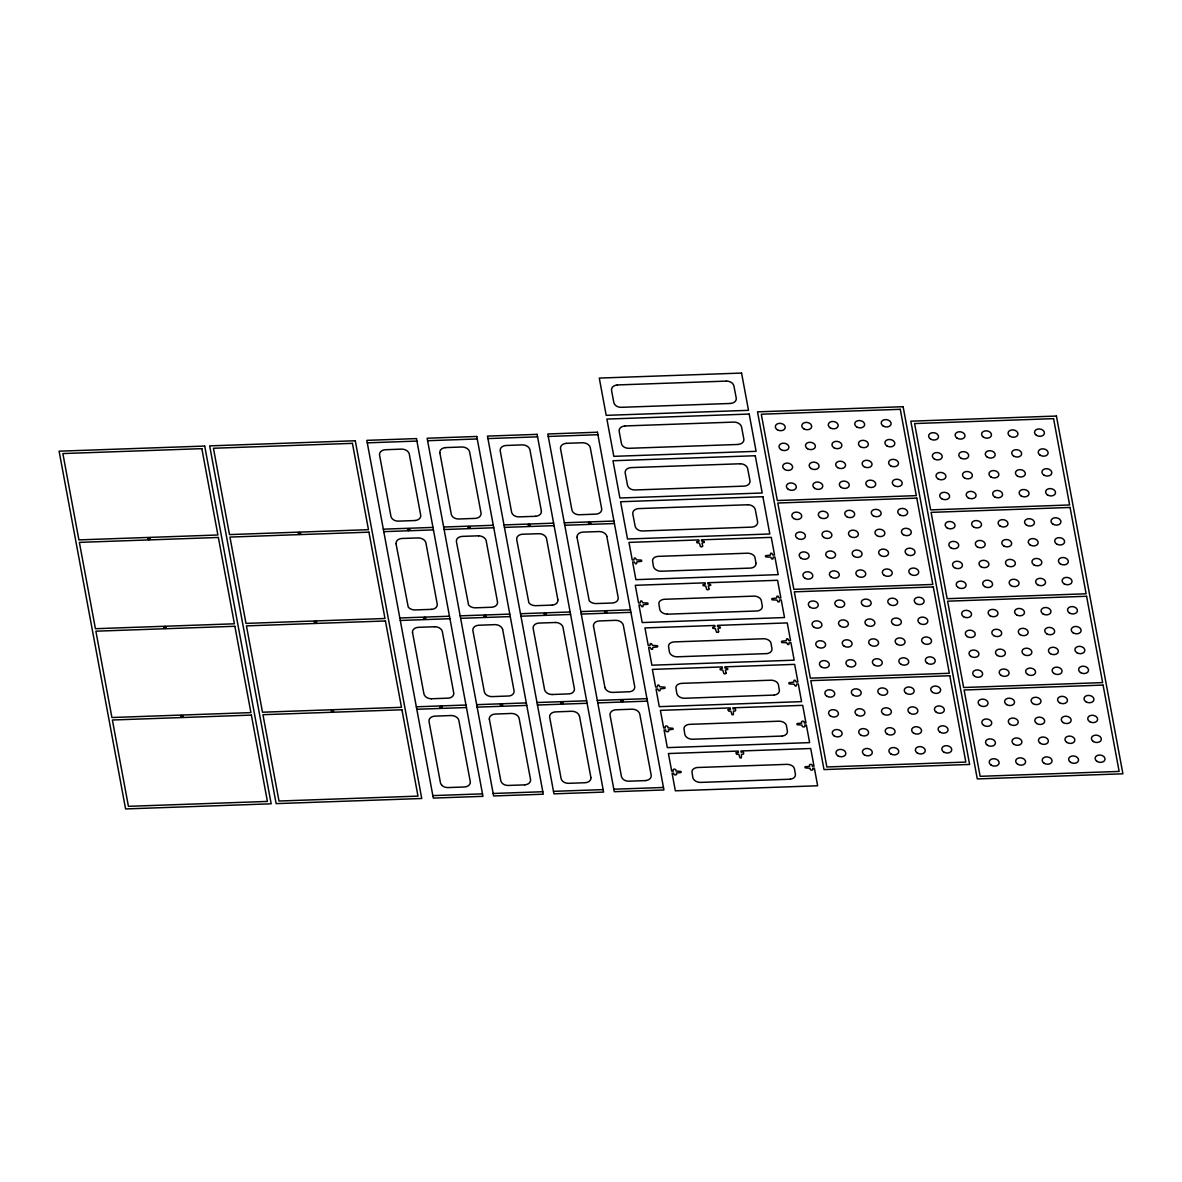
<?xml version="1.0" encoding="UTF-8"?>
<svg xmlns="http://www.w3.org/2000/svg" width="1182" height="1182" viewBox="0 0 1182 1182"><rect width="100%" height="100%" fill="white"/><g stroke="black" fill="none" stroke-linecap="round" stroke-linejoin="round"><path stroke-width="1.5" d="M617.211 384.948L726.413 381.106M730.565 403.461L621.363 407.317A8.629 6.324 8.5 0 1 619.22 407.11A6.25 4.595 8.5 0 1 615.187 404.968A7.964 5.836 8.5 0 1 613.827 402.574L611.508 390.149A7.048 5.171 8.5 0 1 617.211 384.992M624.82 425.948L734.022 422.092A7.048 5.171 8.5 0 1 741.528 426.835L743.877 439.261A7.048 5.171 8.5 0 1 738.174 444.417M367.292 442.836L416.921 441.078M427.618 440.709L477.247 438.965M487.944 438.581L537.574 436.838M548.271 436.453L597.9 434.71M445.54 447.579L462.088 446.988A7.048 5.171 8.5 0 1 469.579 451.731L481.059 513.21A7.048 5.171 8.5 0 1 475.356 518.381L458.823 519.001A8.407 6.176 8.5 0 1 455.957 518.617A6.191 4.551 8.5 0 1 452.233 516.209A8.333 6.117 8.5 0 1 451.273 514.259L439.852 452.78M566.193 443.324L582.741 442.748A7.048 5.171 8.5 0 1 590.232 447.476L601.712 508.969A7.048 5.171 8.5 0 1 596.009 514.126L579.476 514.746A8.407 6.176 8.5 0 1 576.609 514.362A6.191 4.551 8.5 0 1 572.886 511.969A8.333 6.117 8.5 0 1 571.925 510.018L560.504 448.525A7.048 5.171 8.5 0 1 566.208 443.368M738.189 444.462L628.987 448.303A8.407 6.176 8.5 0 1 626.12 447.919A6.191 4.551 8.5 0 1 622.397 445.511A8.333 6.117 8.5 0 1 621.437 443.575L619.132 431.149A7.048 5.171 8.5 0 1 624.835 425.978M415.03 520.538L398.497 521.129A8.407 6.176 8.5 0 1 395.63 520.745A6.191 4.551 8.5 0 1 391.907 518.337A8.333 6.117 8.5 0 1 390.947 516.386L379.525 454.907A7.048 5.171 8.5 0 1 385.229 449.736L401.762 449.116A7.048 5.171 8.5 0 1 409.253 453.858L420.733 515.337A7.048 5.171 8.5 0 1 415.03 520.508M535.682 516.298L519.149 516.874A8.407 6.176 8.5 0 1 516.283 516.49A6.191 4.551 8.5 0 1 512.56 514.096A8.333 6.117 8.5 0 1 511.599 512.146L500.178 450.652A7.048 5.171 8.5 0 1 505.881 445.496L522.414 444.875A7.048 5.171 8.5 0 1 529.905 449.603L541.386 511.097M383.323 529.167L432.967 527.408M443.649 527.039L493.293 525.281M503.975 524.911L553.619 523.168M564.302 522.784L613.946 521.04M383.795 531.649L433.425 529.891M444.122 529.521L493.751 527.778M504.448 527.394L554.077 525.65M564.774 525.266L614.404 523.523M431.548 609.351L415 609.942A7.742 5.688 8.5 0 1 410.878 609.07A6.191 4.551 8.5 0 1 408.204 606.927L396.029 543.72M552.201 605.11L535.653 605.686A7.742 5.688 8.5 0 1 531.531 604.815A6.191 4.551 8.5 0 1 528.856 602.687L516.682 539.465A7.048 5.171 8.5 0 1 522.37 534.234L538.918 533.688A7.048 5.171 8.5 0 1 546.512 538.416L557.889 599.909M399.841 617.979L449.47 616.221M460.167 615.852L509.797 614.108M520.494 613.724L570.123 611.981M580.82 611.596L630.449 609.853M400.299 620.461L449.928 618.718M460.625 618.334L510.255 616.59M520.952 616.206L570.581 614.463M581.278 614.079L630.907 612.335M667.298 614.182L757.219 610.976A6.708 4.92 8.5 0 0 762.331 606.277L761.267 600.382A6.309 4.625 8.5 0 0 757.721 596.88A7.875 5.777 8.5 0 0 753.88 596.127L664.535 599.274A7.816 5.733 8.5 0 0 661.226 600.16A6.176 4.536 8.5 0 0 658.876 603.795L659.778 609.498A7.062 5.186 8.5 0 0 667.298 614.152M434.769 626.741L418.221 627.332A7.048 5.171 8.5 0 0 412.488 632.533M555.422 622.5L538.874 623.077A7.048 5.171 8.5 0 0 533.141 628.277L544.607 689.771A7.048 5.171 8.5 0 0 552.157 694.543M431.504 698.754L448.628 698.119A6.575 4.817 8.5 0 0 452.47 696.42A7.388 5.422 8.5 0 0 453.74 692.962L442.319 631.483A7.048 5.171 8.5 0 0 434.769 626.711M552.157 694.499L569.281 693.864A6.575 4.817 8.5 0 0 573.122 692.164A7.388 5.422 8.5 0 0 574.393 688.722L562.972 627.228A7.048 5.171 8.5 0 0 555.422 622.456M416.345 706.792L465.974 705.033M476.671 704.664L526.3 702.921M536.997 702.536L586.627 700.793M597.324 700.409L646.953 698.665M416.803 709.274L466.447 707.53M477.129 707.146L526.773 705.403M537.455 705.019L587.099 703.275M597.782 702.891L647.426 701.148M524.882 784.863L508.334 785.439A8.466 6.206 8.5 0 1 505.822 785.158A6.206 4.551 8.5 0 1 501.951 782.883A8.274 6.073 8.5 0 1 500.784 780.711L489.363 719.217M645.535 780.608L628.987 781.184A8.466 6.206 8.5 0 1 626.475 780.903A6.206 4.551 8.5 0 1 622.604 778.643A8.274 6.073 8.5 0 1 621.437 776.456L610.015 714.962A7.048 5.171 8.5 0 1 615.719 709.806L632.252 709.185A7.048 5.171 8.5 0 1 639.743 713.928L651.223 775.407A7.048 5.171 8.5 0 1 645.52 780.563M432.848 795.604L482.478 793.861M493.175 793.477L542.804 791.733M553.501 791.349L603.13 789.606M613.827 789.221L663.457 787.478M606.794 536.288L618.216 597.782A7.048 5.171 8.5 0 1 612.527 603.012L595.979 603.559A7.742 5.688 8.5 0 1 591.857 602.687A6.191 4.551 8.5 0 1 589.183 600.559L577.008 537.337M593.512 626.15L604.933 687.643M579.476 716.041L590.897 777.534M502.645 629.356L514.067 690.849A7.388 5.422 8.5 0 1 512.796 694.292A6.575 4.817 8.5 0 1 508.954 695.991L491.83 696.626A7.048 5.171 8.5 0 1 484.339 691.884L472.859 630.405A7.048 5.171 8.5 0 1 478.562 625.248L495.095 624.628A7.048 5.171 8.5 0 1 502.586 629.356M412.533 632.533L423.954 694.011A7.048 5.171 8.5 0 0 431.504 698.798M756.007 563.371L754.958 557.476A6.309 4.625 8.5 0 0 751.412 553.974A7.875 5.777 8.5 0 0 747.571 553.206L658.226 556.367A7.816 5.733 8.5 0 0 654.917 557.239A6.176 4.536 8.5 0 0 652.567 560.889L653.469 566.592A7.062 5.186 8.5 0 0 660.989 571.231L750.91 568.069A6.708 4.92 8.5 0 0 756.022 563.371M604.992 687.643A7.048 5.171 8.5 0 0 612.483 692.416L629.607 691.736A6.575 4.817 8.5 0 0 633.449 690.052A7.388 5.422 8.5 0 0 634.719 686.594L623.298 625.101A7.048 5.171 8.5 0 0 615.748 620.328L599.2 620.949A7.048 5.171 8.5 0 0 593.467 626.15M577.052 537.337A7.048 5.171 8.5 0 1 582.696 532.107L599.244 531.56A7.048 5.171 8.5 0 1 606.839 536.288M557.845 599.909A7.048 5.171 8.5 0 1 552.201 605.14M541.43 511.097A7.048 5.171 8.5 0 1 535.682 516.253M579.416 716.041A7.048 5.171 8.5 0 0 571.925 711.269L555.392 711.889A7.048 5.171 8.5 0 0 549.645 717.09L561.11 778.583A8.274 6.073 8.5 0 0 562.277 780.77A6.206 4.551 8.5 0 0 566.148 783.031A8.466 6.206 8.5 0 0 568.66 783.311L585.208 782.735A7.048 5.171 8.5 0 0 590.956 777.534M439.793 452.78A7.048 5.171 8.5 0 1 445.555 447.609M489.318 719.217A7.048 5.171 8.5 0 1 495.066 714.061L511.599 713.44A7.048 5.171 8.5 0 1 519.09 718.168L530.57 779.662A7.048 5.171 8.5 0 1 524.867 784.818M441.625 785.011A6.206 4.551 8.5 0 0 445.496 787.286A8.466 6.206 8.5 0 0 448.008 787.567L464.556 786.99A7.048 5.171 8.5 0 0 470.303 781.79L458.823 720.296A7.048 5.171 8.5 0 0 451.273 715.524L434.725 716.144A7.048 5.171 8.5 0 0 428.992 721.345L440.458 782.839A8.274 6.073 8.5 0 0 441.625 785.011M396.073 543.72A7.048 5.171 8.5 0 1 401.717 538.475L418.265 537.928A7.048 5.171 8.5 0 1 425.86 542.671L437.237 604.15A7.048 5.171 8.5 0 1 431.548 609.395M726.413 381.062A7.048 5.171 8.5 0 1 733.904 385.849L736.268 398.26A7.048 5.171 8.5 0 1 730.565 403.431M728.127 709.761L728.659 711.106L730.831 711.136L731.953 714.637A1.98 1.448 8.5 0 0 733.342 714.696L733.475 711.047C737.302 712.081 735.618 707.235 733.106 709.052L732.87 707.811L802.696 705.358L805.976 723L804.321 723.044C805.06 720.488 800.051 720.459 801.677 723.148L797.126 723.532A1.98 1.448 8.5 0 0 797.111 724.699L802.046 725.127C801.204 727.787 806.597 727.477 804.691 725.039L806.346 724.98L809.626 742.621L667.328 747.63L664.048 729.988L665.702 729.929C664.86 732.589 670.253 732.279 668.347 729.841L672.972 729.324A1.98 1.448 8.5 0 0 672.913 728.289L667.978 727.861C668.628 725.246 663.752 725.26 665.333 727.949L663.678 728.009L660.398 710.367L730.225 707.915L730.461 709.156L728.127 709.732M736.135 752.934L736.682 754.264L738.853 754.308L739.962 757.81A1.98 1.448 8.5 0 0 741.365 757.854L741.498 754.205C745.266 755.313 743.714 750.363 741.129 752.225L740.892 750.984L810.719 748.516L813.999 766.158L812.344 766.217C813.039 763.631 808.104 763.631 809.7 766.305L805.119 766.734A1.98 1.448 8.5 0 0 805.134 767.857L810.069 768.3C809.227 770.945 814.62 770.649 812.714 768.197L814.368 768.137L817.649 785.779L675.35 790.802L672.07 773.161L673.725 773.102C672.883 775.747 678.291 775.451 676.37 773.013L680.995 772.496A1.98 1.448 8.5 0 0 680.935 771.447L676.001 771.019C676.592 768.374 671.716 768.477 673.356 771.107L671.701 771.166L668.421 753.54L738.248 751.072L738.484 752.313L736.15 752.89M423.555 618.23C426.613 621.673 426.229 615.187 423.57 618.112M483.881 616.103C486.999 619.545 486.585 612.867 483.896 616.044M544.208 613.975C547.547 617.3 546.631 610.872 544.222 613.857M604.534 611.862C607.74 615.261 607.179 608.641 604.549 611.788M182.988 716.381C180.506 719.823 179.649 713.071 182.988 716.381M333.56 711.076C331.388 714.519 329.985 707.841 333.56 711.076M440.059 707.043C443.442 710.382 442.349 703.881 440.088 706.925M500.385 704.915C503.783 708.313 502.764 701.591 500.385 704.915M560.711 702.788C563.814 706.23 563.4 699.685 560.741 702.669M621.038 700.66C624.096 704.162 623.579 697.572 621.038 700.66M149.996 538.756C147.499 542.124 146.716 535.224 149.996 538.756M300.568 533.437C297.938 536.894 297.155 529.994 300.568 533.437M702.64 546.084L702.241 546.645A1.862 1.374 8.5 0 1 700.498 546.66L699.404 543.159L696.848 542.671A5.718 4.196 8.5 0 1 696.686 541.829L699.035 541.164L698.798 539.923L628.972 542.39L632.252 560.032L633.907 559.972L634.32 558.111A5.718 4.196 8.5 0 1 635.443 558.067L636.551 559.869L641.412 560.105A1.862 1.374 8.5 0 1 641.545 561.361L636.921 561.864L636.507 563.725A5.718 4.196 8.5 0 1 635.399 563.77L634.276 561.952L632.621 562.011L635.901 579.653L778.199 574.644L774.919 557.003L773.264 557.062L772.969 558.909A5.718 4.196 8.5 0 1 771.728 558.968L770.62 557.15L765.759 556.914A1.862 1.374 8.5 0 1 765.626 555.658L770.25 555.171L770.664 553.294A5.718 4.196 8.5 0 1 771.787 553.265L772.895 555.067L774.55 555.008L771.27 537.367L701.443 539.834L701.68 541.075L704.236 541.563A5.718 4.196 8.5 0 1 704.383 542.39L702.049 543.07L702.64 546.084M708.949 588.991L708.55 589.567A1.862 1.374 8.5 0 1 706.806 589.567L705.713 586.065L703.187 585.666A5.718 4.196 8.5 0 1 702.995 584.75L705.344 584.085L705.107 582.844L635.281 585.297L638.561 602.938L640.216 602.879L640.629 601.017A5.718 4.196 8.5 0 1 641.752 600.973L642.86 602.79L647.721 603.027A1.862 1.374 8.5 0 1 647.854 604.283L643.23 604.77L642.934 606.617A5.718 4.196 8.5 0 1 641.708 606.676L640.585 604.874L638.93 604.933L642.21 622.559L784.508 617.551L781.228 599.909L779.573 599.968L779.278 601.815A5.718 4.196 8.5 0 1 778.037 601.874L776.929 600.057L772.068 599.835A1.862 1.374 8.5 0 1 771.935 598.565L776.559 598.077L776.973 596.216A5.718 4.196 8.5 0 1 778.096 596.171L779.204 597.989L780.859 597.929L777.579 580.288L707.752 582.741L707.988 583.982L710.545 584.469A5.718 4.196 8.5 0 1 710.692 585.312L708.358 585.977L708.949 588.991M718.641 631.616L718.331 632.134A1.862 1.374 8.5 0 1 716.484 632.193L715.391 628.706L712.923 628.381A5.718 4.196 8.5 0 1 712.687 627.376L715.021 626.711L714.785 625.47L644.958 627.923L648.238 645.564L649.893 645.505L650.307 643.643A5.718 4.196 8.5 0 1 651.43 643.614L652.538 645.416L657.399 645.653A1.862 1.374 8.5 0 1 657.532 646.909L652.907 647.411L652.553 649.258A5.718 4.196 8.5 0 1 651.385 649.302L650.263 647.5L648.608 647.559L651.888 665.2L794.186 660.177L790.906 642.535L789.251 642.594L788.837 644.471A5.718 4.196 8.5 0 1 787.714 644.5L786.606 642.698L781.863 642.58A1.862 1.374 8.5 0 1 781.627 641.205L786.237 640.703L786.651 638.841A5.718 4.196 8.5 0 1 787.773 638.797L788.882 640.614L790.536 640.555L787.256 622.914L717.43 625.381L717.666 626.623L720.222 627.095A5.718 4.196 8.5 0 1 720.37 627.938L718.035 628.602L718.626 631.676M726.043 673.075L725.63 673.651A1.862 1.374 8.5 0 1 723.886 673.651L722.793 670.164L720.281 669.766A5.718 4.196 8.5 0 1 720.089 668.835L722.424 668.17L722.202 666.929L652.375 669.396L655.655 687.038L657.31 686.978L657.724 685.102A5.718 4.196 8.5 0 1 658.832 685.072L659.955 686.875L664.816 687.111A1.862 1.374 8.5 0 1 664.934 688.367L660.324 688.87L659.955 690.716A5.718 4.196 8.5 0 1 658.788 690.776L657.68 688.958L656.025 689.017L659.29 706.659L801.588 701.635L798.308 684.009L796.653 684.068L796.24 685.929A5.718 4.196 8.5 0 1 795.131 685.959L794.009 684.156L789.192 683.964A1.862 1.374 8.5 0 1 789.029 682.664L793.639 682.162L794.053 680.3A5.718 4.196 8.5 0 1 795.176 680.271L796.284 682.073L797.939 682.014L794.673 664.373L724.847 666.84L725.068 668.081L727.624 668.569A5.718 4.196 8.5 0 1 727.787 669.396L725.438 670.061L726.043 673.075M163.796 627.361C166.426 631.011 167.445 624.185 163.796 627.287M314.368 622.057C317.456 625.633 317.234 618.836 314.368 621.983M409.74 529.654C407.391 533.023 406.386 526.093 409.74 529.654M470.067 527.527C467.614 530.895 466.772 523.966 470.067 527.527M530.393 525.414C527.719 528.694 527.29 521.779 530.393 525.414M590.719 523.286C588.045 526.581 587.513 519.725 590.719 523.286M766.896 653.602L676.976 656.808A7.062 5.186 8.5 0 1 669.411 652.139L668.554 646.436A6.176 4.536 8.5 0 1 670.903 642.786A7.816 5.733 8.5 0 1 674.213 641.9L763.557 638.753A7.875 5.777 8.5 0 1 767.399 639.506A6.309 4.625 8.5 0 1 770.945 643.008L771.994 648.918A6.708 4.92 8.5 0 1 766.896 653.587M774.313 695.06L684.378 698.267A7.062 5.186 8.5 0 1 676.828 693.598L675.956 687.894A6.176 4.536 8.5 0 1 678.32 684.245A7.816 5.733 8.5 0 1 681.615 683.359L770.959 680.211A7.875 5.777 8.5 0 1 774.801 680.98A6.309 4.625 8.5 0 1 778.347 684.467L779.396 690.377A6.708 4.92 8.5 0 1 774.299 695.046M782.336 736.046L692.416 739.252A7.062 5.186 8.5 0 1 684.851 734.569L683.994 728.866A6.176 4.536 8.5 0 1 686.343 725.231A7.816 5.733 8.5 0 1 689.653 724.344L778.997 721.197A7.875 5.777 8.5 0 1 782.839 721.951A6.309 4.625 8.5 0 1 786.385 725.452L787.434 731.348A6.708 4.92 8.5 0 1 782.336 736.017M790.359 779.204L700.438 782.41A7.062 5.186 8.5 0 1 692.874 777.741L692.002 772.038A6.176 4.536 8.5 0 1 694.366 768.389A7.816 5.733 8.5 0 1 697.661 767.502L787.02 764.355A7.875 5.777 8.5 0 1 790.861 765.109A6.309 4.625 8.5 0 1 794.393 768.61L795.456 774.52A6.708 4.92 8.5 0 1 790.359 779.189M741.572 373.069L599.274 378.077L606.203 415.355L748.502 410.331L741.572 373.069M903.122 406.711L757.514 411.838L824.002 769.571L969.609 764.444L903.122 406.711M749.196 414.055L606.898 419.078L613.813 456.341L756.111 451.332L749.196 414.055M900.285 409.312L761.297 414.202L777.328 500.533L916.316 495.642L900.285 409.312M204.708 446.057L59.1 451.184L125.588 808.931L271.18 803.804L204.708 446.057M355.28 440.753L209.672 445.88L276.145 803.627L421.752 798.5L355.28 440.753M416.463 438.596L366.819 440.354L433.306 798.086L482.95 796.343L416.463 438.596M476.789 436.468L427.145 438.227L493.633 795.959L543.277 794.215L476.789 436.468M537.116 434.355L487.472 436.099L553.959 793.831L603.603 792.088L537.116 434.355M597.442 432.228L547.798 433.971L614.285 791.704L663.929 789.96L597.442 432.228M1056.413 416.049L910.82 421.176L977.292 778.923L1122.9 773.796L1056.413 416.049M201.856 448.658L62.868 453.563L78.913 539.893L217.902 534.988L201.856 448.658M352.428 443.353L213.44 448.259L229.485 534.589L368.474 529.684L352.428 443.353M1053.576 418.65L914.587 423.555L930.633 509.885L1069.621 504.98L1053.576 418.65M755.268 455.735L612.97 460.744L619.9 498.006L762.198 492.997L755.268 455.735M740.109 463.772L630.907 467.614A7.048 5.171 8.5 0 0 625.16 472.815L627.509 485.241A8.274 6.073 8.5 0 0 628.676 487.427A6.206 4.551 8.5 0 0 632.547 489.688A8.466 6.206 8.5 0 0 635.059 489.969L744.261 486.127A7.048 5.171 8.5 0 0 750.009 480.926L747.645 468.5A7.048 5.171 8.5 0 0 740.109 463.728M762.892 496.721L620.594 501.729L627.509 539.007L769.807 533.983L762.892 496.721M916.789 498.124L777.8 503.015L793.846 589.345L932.82 584.455L916.789 498.124M747.718 504.758L638.516 508.6A7.048 5.171 8.5 0 0 632.769 513.801L635.133 526.226A7.964 5.836 8.5 0 0 636.492 528.635A6.25 4.595 8.5 0 0 640.526 530.777A8.629 6.324 8.5 0 0 642.668 530.969L751.885 527.113A7.048 5.171 8.5 0 0 757.632 521.912L755.268 509.501A7.048 5.171 8.5 0 0 747.718 504.714M218.36 537.47L79.371 542.375L95.417 628.706L234.405 623.8L218.36 537.47M368.932 532.166L229.943 537.071L245.989 623.402L384.977 618.496L368.932 532.166M1070.079 507.462L931.091 512.367L947.137 598.698L1086.125 593.792L1070.079 507.462M478.592 535.815L462.044 536.392A7.048 5.171 8.5 0 0 456.4 541.592L468.53 604.8A6.191 4.551 8.5 0 0 471.204 606.942A7.742 5.688 8.5 0 0 475.327 607.814L491.875 607.238A7.048 5.171 8.5 0 0 497.519 602.037L486.142 540.543A7.048 5.171 8.5 0 0 478.607 535.845M933.292 586.937L794.304 591.827L810.35 678.158L949.338 673.267L933.292 586.937M234.863 626.283L95.875 631.188L111.921 717.518L250.909 712.613L234.863 626.283M385.435 620.978L246.447 625.884L262.493 712.214L401.481 707.309L385.435 620.978M1086.583 596.275L947.595 601.18L963.64 687.51L1102.629 682.605L1086.583 596.275M949.796 675.749L810.808 680.64L826.853 766.97L965.842 762.08L949.796 675.749M251.367 715.095L112.379 720.001L128.424 806.331L267.413 801.426L251.367 715.095M401.939 709.791L262.951 714.696L278.996 801.027L417.985 796.121L401.939 709.791M1103.087 685.087L964.098 689.993L980.144 776.323L1119.132 771.418L1103.087 685.087M987.192 457.065A4.979 3.649 8.5 0 0 995.141 455.203A4.979 3.649 8.5 0 0 988.344 450.844A4.979 3.649 8.5 0 0 987.192 457.065M1013.609 456.016A4.979 3.649 8.5 0 0 1021.603 454.243A4.979 3.649 8.5 0 0 1014.895 449.81A4.979 3.649 8.5 0 0 1013.609 456.016M1036.451 435.331A4.979 3.649 8.5 0 0 1044.4 433.454A4.979 3.649 8.5 0 0 1037.604 429.096A4.979 3.649 8.5 0 0 1036.451 435.331M1009.975 436.261A4.979 3.649 8.5 0 0 1017.924 434.385A4.979 3.649 8.5 0 0 1011.127 430.041A4.979 3.649 8.5 0 0 1009.975 436.261M1040.145 455.203A4.979 3.649 8.5 0 0 1048.094 453.327A4.979 3.649 8.5 0 0 1041.298 448.983A4.979 3.649 8.5 0 0 1040.145 455.203M983.498 437.192A4.979 3.649 8.5 0 0 991.447 435.316A4.979 3.649 8.5 0 0 984.65 430.972A4.979 3.649 8.5 0 0 983.498 437.192M1043.839 475.075A4.979 3.649 8.5 0 0 1051.788 473.199A4.979 3.649 8.5 0 0 1044.991 468.855A4.979 3.649 8.5 0 0 1043.839 475.075M957.036 438.123A4.979 3.649 8.5 0 0 964.97 436.261A4.979 3.649 8.5 0 0 958.188 431.903A4.979 3.649 8.5 0 0 957.036 438.123M1080.54 672.573A4.979 3.649 8.5 0 0 1088.489 670.711A4.979 3.649 8.5 0 0 1081.693 666.352A4.979 3.649 8.5 0 0 1080.54 672.573M1023.908 654.562A4.979 3.649 8.5 0 0 1031.842 652.7A4.979 3.649 8.5 0 0 1025.06 648.342A4.979 3.649 8.5 0 0 1023.908 654.562M1054.063 673.504A4.979 3.649 8.5 0 0 1062.012 671.642A4.979 3.649 8.5 0 0 1055.216 667.283A4.979 3.649 8.5 0 0 1054.063 673.504M967.26 636.566A4.979 3.649 8.5 0 0 975.209 634.69A4.979 3.649 8.5 0 0 968.413 630.331A4.979 3.649 8.5 0 0 967.26 636.566M997.431 655.508A4.979 3.649 8.5 0 0 1005.365 653.631A4.979 3.649 8.5 0 0 998.583 649.273A4.979 3.649 8.5 0 0 997.431 655.508M1027.601 674.449A4.979 3.649 8.5 0 0 1035.535 672.573A4.979 3.649 8.5 0 0 1028.754 668.214A4.979 3.649 8.5 0 0 1027.601 674.449M1085.963 701.768A4.979 3.649 8.5 0 0 1093.911 699.892A4.979 3.649 8.5 0 0 1087.115 695.548A4.979 3.649 8.5 0 0 1085.963 701.768M970.954 656.438A4.979 3.649 8.5 0 0 978.903 654.562A4.979 3.649 8.5 0 0 972.106 650.203A4.979 3.649 8.5 0 0 970.954 656.438M1001.124 675.38A4.979 3.649 8.5 0 0 1009.059 673.504A4.979 3.649 8.5 0 0 1002.277 669.145A4.979 3.649 8.5 0 0 1001.124 675.38M1059.5 702.699A4.979 3.649 8.5 0 0 1067.435 700.823A4.979 3.649 8.5 0 0 1060.653 696.479A4.979 3.649 8.5 0 0 1059.5 702.699M1089.656 721.641A4.979 3.649 8.5 0 0 1097.605 719.764A4.979 3.649 8.5 0 0 1090.809 715.42A4.979 3.649 8.5 0 0 1089.656 721.641M974.648 676.311A4.979 3.649 8.5 0 0 982.597 674.434A4.979 3.649 8.5 0 0 975.8 670.076A4.979 3.649 8.5 0 0 974.648 676.311M1033.024 703.63A4.979 3.649 8.5 0 0 1040.958 701.768A4.979 3.649 8.5 0 0 1034.176 697.41A4.979 3.649 8.5 0 0 1033.024 703.63M1063.179 722.571A4.979 3.649 8.5 0 0 1071.128 720.71A4.979 3.649 8.5 0 0 1064.347 716.351A4.979 3.649 8.5 0 0 1063.179 722.571M1006.547 704.561A4.979 3.649 8.5 0 0 1014.496 702.699A4.979 3.649 8.5 0 0 1007.699 698.34A4.979 3.649 8.5 0 0 1006.547 704.561M1093.35 741.513A4.979 3.649 8.5 0 0 1101.299 739.651A4.979 3.649 8.5 0 0 1094.502 735.293A4.979 3.649 8.5 0 0 1093.35 741.513M1036.717 723.502A4.979 3.649 8.5 0 0 1044.652 721.641A4.979 3.649 8.5 0 0 1037.87 717.282A4.979 3.649 8.5 0 0 1036.717 723.502M1050.37 653.631A4.979 3.649 8.5 0 0 1058.318 651.77A4.979 3.649 8.5 0 0 1051.522 647.411A4.979 3.649 8.5 0 0 1050.37 653.631M1020.214 634.69A4.979 3.649 8.5 0 0 1028.148 632.828A4.979 3.649 8.5 0 0 1021.366 628.469A4.979 3.649 8.5 0 0 1020.214 634.69M963.566 616.679A4.979 3.649 8.5 0 0 971.515 614.817A4.979 3.649 8.5 0 0 964.719 610.459A4.979 3.649 8.5 0 0 963.566 616.679M993.737 635.62A4.979 3.649 8.5 0 0 1001.671 633.759A4.979 3.649 8.5 0 0 994.889 629.4A4.979 3.649 8.5 0 0 993.737 635.62M1076.846 652.7A4.979 3.649 8.5 0 0 1084.795 650.839A4.979 3.649 8.5 0 0 1077.999 646.48A4.979 3.649 8.5 0 0 1076.846 652.7M1033.866 564.819A4.979 3.649 8.5 0 0 1041.815 562.957A4.979 3.649 8.5 0 0 1035.018 558.598A4.979 3.649 8.5 0 0 1033.866 564.819M1003.71 545.877A4.979 3.649 8.5 0 0 1011.644 544.015A4.979 3.649 8.5 0 0 1004.863 539.657A4.979 3.649 8.5 0 0 1003.71 545.877M947.063 527.866A4.979 3.649 8.5 0 0 955.012 526.005A4.979 3.649 8.5 0 0 948.215 521.646A4.979 3.649 8.5 0 0 947.063 527.866M1064.036 583.76A4.979 3.649 8.5 0 0 1071.985 581.899A4.979 3.649 8.5 0 0 1065.189 577.54A4.979 3.649 8.5 0 0 1064.036 583.76M977.233 546.808A4.979 3.649 8.5 0 0 985.167 544.946A4.979 3.649 8.5 0 0 978.386 540.588A4.979 3.649 8.5 0 0 977.233 546.808M1007.404 565.75A4.979 3.649 8.5 0 0 1015.338 563.888A4.979 3.649 8.5 0 0 1008.556 559.529A4.979 3.649 8.5 0 0 1007.404 565.75M1037.56 584.691A4.979 3.649 8.5 0 0 1045.509 582.829A4.979 3.649 8.5 0 0 1038.712 578.471A4.979 3.649 8.5 0 0 1037.56 584.691M950.756 547.754A4.979 3.649 8.5 0 0 958.705 545.877A4.979 3.649 8.5 0 0 951.909 541.519A4.979 3.649 8.5 0 0 950.756 547.754M980.927 566.695A4.979 3.649 8.5 0 0 988.861 564.819A4.979 3.649 8.5 0 0 982.079 560.46A4.979 3.649 8.5 0 0 980.927 566.695M1011.083 585.637A4.979 3.649 8.5 0 0 1019.032 583.76A4.979 3.649 8.5 0 0 1012.235 579.402A4.979 3.649 8.5 0 0 1011.083 585.637M1069.459 612.956A4.979 3.649 8.5 0 0 1077.408 611.079A4.979 3.649 8.5 0 0 1070.611 606.735A4.979 3.649 8.5 0 0 1069.459 612.956M954.45 567.626A4.979 3.649 8.5 0 0 962.399 565.75A4.979 3.649 8.5 0 0 955.603 561.391A4.979 3.649 8.5 0 0 954.45 567.626M984.621 586.567A4.979 3.649 8.5 0 0 992.555 584.691A4.979 3.649 8.5 0 0 985.773 580.332A4.979 3.649 8.5 0 0 984.621 586.567M1042.982 613.886A4.979 3.649 8.5 0 0 1050.931 612.01A4.979 3.649 8.5 0 0 1044.134 607.666A4.979 3.649 8.5 0 0 1042.982 613.886M1073.153 632.828A4.979 3.649 8.5 0 0 1081.102 630.952A4.979 3.649 8.5 0 0 1074.305 626.608A4.979 3.649 8.5 0 0 1073.153 632.828M958.144 587.498A4.979 3.649 8.5 0 0 966.093 585.622A4.979 3.649 8.5 0 0 959.296 581.263A4.979 3.649 8.5 0 0 958.144 587.498M1016.52 614.817A4.979 3.649 8.5 0 0 1024.454 612.956A4.979 3.649 8.5 0 0 1017.672 608.597A4.979 3.649 8.5 0 0 1016.52 614.817M1046.676 633.759A4.979 3.649 8.5 0 0 1054.625 631.897A4.979 3.649 8.5 0 0 1047.828 627.539A4.979 3.649 8.5 0 0 1046.676 633.759M990.043 615.748A4.979 3.649 8.5 0 0 997.977 613.886A4.979 3.649 8.5 0 0 991.196 609.528A4.979 3.649 8.5 0 0 990.043 615.748M990.885 476.937A4.979 3.649 8.5 0 0 998.834 475.075A4.979 3.649 8.5 0 0 992.038 470.717A4.979 3.649 8.5 0 0 990.885 476.937M1021.056 495.879A4.979 3.649 8.5 0 0 1029.005 494.017A4.979 3.649 8.5 0 0 1022.208 489.658A4.979 3.649 8.5 0 0 1021.056 495.879M934.253 458.926A4.979 3.649 8.5 0 0 942.187 457.065A4.979 3.649 8.5 0 0 935.405 452.706A4.979 3.649 8.5 0 0 934.253 458.926M964.423 477.868A4.979 3.649 8.5 0 0 972.358 476.006A4.979 3.649 8.5 0 0 965.576 471.648A4.979 3.649 8.5 0 0 964.423 477.868M994.579 496.809A4.979 3.649 8.5 0 0 1002.528 494.948A4.979 3.649 8.5 0 0 995.732 490.589A4.979 3.649 8.5 0 0 994.579 496.809M1052.955 524.143A4.979 3.649 8.5 0 0 1060.904 522.267A4.979 3.649 8.5 0 0 1054.108 517.908A4.979 3.649 8.5 0 0 1052.955 524.143M937.947 478.813A4.979 3.649 8.5 0 0 945.881 476.937A4.979 3.649 8.5 0 0 939.099 472.578A4.979 3.649 8.5 0 0 937.947 478.813M968.117 497.755A4.979 3.649 8.5 0 0 976.051 495.879A4.979 3.649 8.5 0 0 969.27 491.52A4.979 3.649 8.5 0 0 968.117 497.755M1026.478 525.074A4.979 3.649 8.5 0 0 1034.427 523.198A4.979 3.649 8.5 0 0 1027.631 518.854A4.979 3.649 8.5 0 0 1026.478 525.074M1056.664 544.03A4.979 3.649 8.5 0 0 1064.583 542.124A4.979 3.649 8.5 0 0 1057.772 537.795A4.979 3.649 8.5 0 0 1056.664 544.03M941.64 498.686A4.979 3.649 8.5 0 0 949.574 496.809A4.979 3.649 8.5 0 0 942.793 492.451A4.979 3.649 8.5 0 0 941.64 498.686M1000.016 526.005A4.979 3.649 8.5 0 0 1007.951 524.128A4.979 3.649 8.5 0 0 1001.169 519.784A4.979 3.649 8.5 0 0 1000.016 526.005M1030.172 544.946A4.979 3.649 8.5 0 0 1038.121 543.07A4.979 3.649 8.5 0 0 1031.325 538.726A4.979 3.649 8.5 0 0 1030.172 544.946M1060.343 563.888A4.979 3.649 8.5 0 0 1068.292 562.011A4.979 3.649 8.5 0 0 1061.495 557.668A4.979 3.649 8.5 0 0 1060.343 563.888M973.54 526.936A4.979 3.649 8.5 0 0 981.474 525.074A4.979 3.649 8.5 0 0 974.692 520.715A4.979 3.649 8.5 0 0 973.54 526.936M1017.362 476.006A4.979 3.649 8.5 0 0 1025.311 474.145A4.979 3.649 8.5 0 0 1018.515 469.786A4.979 3.649 8.5 0 0 1017.362 476.006M930.559 439.069A4.979 3.649 8.5 0 0 938.493 437.163A4.979 3.649 8.5 0 0 931.667 432.834A4.979 3.649 8.5 0 0 930.559 439.069M1047.533 494.948A4.979 3.649 8.5 0 0 1055.482 493.086A4.979 3.649 8.5 0 0 1048.685 488.727A4.979 3.649 8.5 0 0 1047.533 494.948M960.73 457.995A4.979 3.649 8.5 0 0 968.664 456.134A4.979 3.649 8.5 0 0 961.882 451.775A4.979 3.649 8.5 0 0 960.73 457.995M980.07 705.506A4.979 3.649 8.5 0 0 988.019 703.63A4.979 3.649 8.5 0 0 981.223 699.271A4.979 3.649 8.5 0 0 980.07 705.506M1066.873 742.444A4.979 3.649 8.5 0 0 1074.822 740.582A4.979 3.649 8.5 0 0 1068.026 736.223A4.979 3.649 8.5 0 0 1066.873 742.444M1010.241 724.448A4.979 3.649 8.5 0 0 1018.19 722.571A4.979 3.649 8.5 0 0 1011.393 718.213A4.979 3.649 8.5 0 0 1010.241 724.448M1097.044 761.385A4.979 3.649 8.5 0 0 1104.993 759.524A4.979 3.649 8.5 0 0 1098.196 755.165A4.979 3.649 8.5 0 0 1097.044 761.385M1040.411 743.389A4.979 3.649 8.5 0 0 1048.345 741.513A4.979 3.649 8.5 0 0 1041.564 737.154A4.979 3.649 8.5 0 0 1040.411 743.389M983.764 725.379A4.979 3.649 8.5 0 0 991.713 723.502A4.979 3.649 8.5 0 0 984.916 719.144A4.979 3.649 8.5 0 0 983.764 725.379M1070.567 762.331A4.979 3.649 8.5 0 0 1078.516 760.454A4.979 3.649 8.5 0 0 1071.719 756.096A4.979 3.649 8.5 0 0 1070.567 762.331M1013.934 744.32A4.979 3.649 8.5 0 0 1021.869 742.444A4.979 3.649 8.5 0 0 1015.087 738.085A4.979 3.649 8.5 0 0 1013.934 744.32M1044.105 763.262A4.979 3.649 8.5 0 0 1052.039 761.385A4.979 3.649 8.5 0 0 1045.257 757.027A4.979 3.649 8.5 0 0 1044.105 763.262M987.458 745.251A4.979 3.649 8.5 0 0 995.407 743.375A4.979 3.649 8.5 0 0 988.61 739.016A4.979 3.649 8.5 0 0 987.458 745.251M1017.628 764.193A4.979 3.649 8.5 0 0 1025.562 762.316A4.979 3.649 8.5 0 0 1018.781 757.957A4.979 3.649 8.5 0 0 1017.628 764.193M991.151 765.123A4.979 3.649 8.5 0 0 999.1 763.247A4.979 3.649 8.5 0 0 992.304 758.888A4.979 3.649 8.5 0 0 991.151 765.123M856.699 426.924A4.979 3.649 8.5 0 0 864.618 425.018A4.979 3.649 8.5 0 0 857.807 420.689A4.979 3.649 8.5 0 0 856.699 426.924M886.855 445.865A4.979 3.649 8.5 0 0 894.789 443.959A4.979 3.649 8.5 0 0 887.963 439.63A4.979 3.649 8.5 0 0 886.855 445.865M830.222 427.854A4.979 3.649 8.5 0 0 838.141 425.948A4.979 3.649 8.5 0 0 831.33 421.619A4.979 3.649 8.5 0 0 830.222 427.854M890.548 465.738A4.979 3.649 8.5 0 0 898.483 463.832A4.979 3.649 8.5 0 0 891.656 459.502A4.979 3.649 8.5 0 0 890.548 465.738M803.745 428.785A4.979 3.649 8.5 0 0 811.665 426.879A4.979 3.649 8.5 0 0 804.853 422.55A4.979 3.649 8.5 0 0 803.745 428.785M860.319 446.663A4.979 3.649 8.5 0 0 868.312 444.89A4.979 3.649 8.5 0 0 861.604 440.458A4.979 3.649 8.5 0 0 860.319 446.663M883.161 425.993A4.979 3.649 8.5 0 0 891.095 424.087A4.979 3.649 8.5 0 0 884.269 419.758A4.979 3.649 8.5 0 0 883.161 425.993M903.373 534.678A4.979 3.649 8.5 0 0 911.292 532.772A4.979 3.649 8.5 0 0 904.466 528.443A4.979 3.649 8.5 0 0 903.373 534.678M846.726 516.667A4.979 3.649 8.5 0 0 854.645 514.761A4.979 3.649 8.5 0 0 847.834 510.432A4.979 3.649 8.5 0 0 846.726 516.667M788.35 489.348A4.979 3.649 8.5 0 0 796.284 487.442A4.979 3.649 8.5 0 0 789.458 483.113A4.979 3.649 8.5 0 0 788.35 489.348M876.881 535.609A4.979 3.649 8.5 0 0 884.83 533.732A4.979 3.649 8.5 0 0 878.034 529.373A4.979 3.649 8.5 0 0 876.881 535.609M907.052 554.55A4.979 3.649 8.5 0 0 915.001 552.674A4.979 3.649 8.5 0 0 908.204 548.315A4.979 3.649 8.5 0 0 907.052 554.55M820.249 517.598A4.979 3.649 8.5 0 0 828.183 515.692A4.979 3.649 8.5 0 0 821.357 511.363A4.979 3.649 8.5 0 0 820.249 517.598M833.916 447.727A4.979 3.649 8.5 0 0 841.835 445.821A4.979 3.649 8.5 0 0 835.024 441.492A4.979 3.649 8.5 0 0 833.916 447.727M864.086 466.668A4.979 3.649 8.5 0 0 872.006 464.762A4.979 3.649 8.5 0 0 865.18 460.433A4.979 3.649 8.5 0 0 864.086 466.668M894.242 485.61A4.979 3.649 8.5 0 0 902.176 483.733A4.979 3.649 8.5 0 0 895.395 479.375A4.979 3.649 8.5 0 0 894.242 485.61M777.268 429.716A4.979 3.649 8.5 0 0 785.203 427.81A4.979 3.649 8.5 0 0 778.377 423.481A4.979 3.649 8.5 0 0 777.268 429.716M807.439 448.658A4.979 3.649 8.5 0 0 815.358 446.752A4.979 3.649 8.5 0 0 808.547 442.423A4.979 3.649 8.5 0 0 807.439 448.658M837.61 467.599A4.979 3.649 8.5 0 0 845.529 465.693A4.979 3.649 8.5 0 0 838.718 461.364A4.979 3.649 8.5 0 0 837.61 467.599M867.78 486.541A4.979 3.649 8.5 0 0 875.699 484.635A4.979 3.649 8.5 0 0 868.873 480.306A4.979 3.649 8.5 0 0 867.78 486.541M780.962 449.588A4.979 3.649 8.5 0 0 788.896 447.683A4.979 3.649 8.5 0 0 782.07 443.353A4.979 3.649 8.5 0 0 780.962 449.588M811.133 468.53A4.979 3.649 8.5 0 0 819.052 466.624A4.979 3.649 8.5 0 0 812.241 462.295A4.979 3.649 8.5 0 0 811.133 468.53M899.665 514.791A4.979 3.649 8.5 0 0 907.613 512.929A4.979 3.649 8.5 0 0 900.817 508.57A4.979 3.649 8.5 0 0 899.665 514.791M841.303 487.472A4.979 3.649 8.5 0 0 849.223 485.566A4.979 3.649 8.5 0 0 842.411 481.237A4.979 3.649 8.5 0 0 841.303 487.472M784.656 469.476A4.979 3.649 8.5 0 0 792.59 467.57A4.979 3.649 8.5 0 0 785.764 463.241A4.979 3.649 8.5 0 0 784.656 469.476M873.188 515.721A4.979 3.649 8.5 0 0 881.137 513.86A4.979 3.649 8.5 0 0 874.34 509.501A4.979 3.649 8.5 0 0 873.188 515.721M814.826 488.417A4.979 3.649 8.5 0 0 822.746 486.511A4.979 3.649 8.5 0 0 815.935 482.182A4.979 3.649 8.5 0 0 814.826 488.417M850.405 536.539A4.979 3.649 8.5 0 0 858.354 534.663A4.979 3.649 8.5 0 0 851.557 530.304A4.979 3.649 8.5 0 0 850.405 536.539M880.575 555.481A4.979 3.649 8.5 0 0 888.524 553.604A4.979 3.649 8.5 0 0 881.728 549.246A4.979 3.649 8.5 0 0 880.575 555.481M910.746 574.422A4.979 3.649 8.5 0 0 918.695 572.546A4.979 3.649 8.5 0 0 911.898 568.187A4.979 3.649 8.5 0 0 910.746 574.422M793.772 518.529A4.979 3.649 8.5 0 0 801.706 516.623A4.979 3.649 8.5 0 0 794.88 512.294A4.979 3.649 8.5 0 0 793.772 518.529M823.943 537.47A4.979 3.649 8.5 0 0 831.877 535.564A4.979 3.649 8.5 0 0 825.051 531.235A4.979 3.649 8.5 0 0 823.943 537.47M854.098 556.412A4.979 3.649 8.5 0 0 862.047 554.535A4.979 3.649 8.5 0 0 855.251 550.177A4.979 3.649 8.5 0 0 854.098 556.412M884.269 575.353A4.979 3.649 8.5 0 0 892.218 573.477A4.979 3.649 8.5 0 0 885.421 569.118A4.979 3.649 8.5 0 0 884.269 575.353M797.466 538.401A4.979 3.649 8.5 0 0 805.4 536.51A4.979 3.649 8.5 0 0 798.574 532.166A4.979 3.649 8.5 0 0 797.466 538.401M827.636 557.343A4.979 3.649 8.5 0 0 835.571 555.466A4.979 3.649 8.5 0 0 828.789 551.122A4.979 3.649 8.5 0 0 827.636 557.343M857.792 576.284A4.979 3.649 8.5 0 0 865.741 574.408A4.979 3.649 8.5 0 0 858.945 570.064A4.979 3.649 8.5 0 0 857.792 576.284M916.168 603.603A4.979 3.649 8.5 0 0 924.117 601.741A4.979 3.649 8.5 0 0 917.321 597.383A4.979 3.649 8.5 0 0 916.168 603.603M801.16 558.288A4.979 3.649 8.5 0 0 809.094 556.382A4.979 3.649 8.5 0 0 802.268 552.053A4.979 3.649 8.5 0 0 801.16 558.288M889.691 604.534A4.979 3.649 8.5 0 0 897.64 602.672A4.979 3.649 8.5 0 0 890.844 598.314A4.979 3.649 8.5 0 0 889.691 604.534M831.33 577.215A4.979 3.649 8.5 0 0 839.264 575.338A4.979 3.649 8.5 0 0 832.483 570.995A4.979 3.649 8.5 0 0 831.33 577.215M919.862 623.475A4.979 3.649 8.5 0 0 927.811 621.614A4.979 3.649 8.5 0 0 921.014 617.255A4.979 3.649 8.5 0 0 919.862 623.475M863.215 605.48A4.979 3.649 8.5 0 0 871.164 603.603A4.979 3.649 8.5 0 0 864.382 599.244A4.979 3.649 8.5 0 0 863.215 605.48M804.853 578.161A4.979 3.649 8.5 0 0 812.788 576.255A4.979 3.649 8.5 0 0 805.961 571.925A4.979 3.649 8.5 0 0 804.853 578.161M893.385 624.421A4.979 3.649 8.5 0 0 901.334 622.545A4.979 3.649 8.5 0 0 894.538 618.186A4.979 3.649 8.5 0 0 893.385 624.421M923.556 643.363A4.979 3.649 8.5 0 0 931.505 641.486A4.979 3.649 8.5 0 0 924.708 637.128A4.979 3.649 8.5 0 0 923.556 643.363M836.753 606.41A4.979 3.649 8.5 0 0 844.687 604.534A4.979 3.649 8.5 0 0 837.905 600.175A4.979 3.649 8.5 0 0 836.753 606.41M909.889 713.234A4.979 3.649 8.5 0 0 917.838 711.357A4.979 3.649 8.5 0 0 911.041 706.999A4.979 3.649 8.5 0 0 909.889 713.234M879.733 694.292A4.979 3.649 8.5 0 0 887.667 692.416A4.979 3.649 8.5 0 0 880.886 688.057A4.979 3.649 8.5 0 0 879.733 694.292M940.059 732.175A4.979 3.649 8.5 0 0 948.008 730.299A4.979 3.649 8.5 0 0 941.212 725.94A4.979 3.649 8.5 0 0 940.059 732.175M853.256 695.223A4.979 3.649 8.5 0 0 861.19 693.346A4.979 3.649 8.5 0 0 854.409 688.988A4.979 3.649 8.5 0 0 853.256 695.223M866.908 625.352A4.979 3.649 8.5 0 0 874.857 623.475A4.979 3.649 8.5 0 0 868.061 619.117A4.979 3.649 8.5 0 0 866.908 625.352M897.079 644.293A4.979 3.649 8.5 0 0 905.028 642.417A4.979 3.649 8.5 0 0 898.231 638.058A4.979 3.649 8.5 0 0 897.079 644.293M810.276 607.341A4.979 3.649 8.5 0 0 818.225 605.465A4.979 3.649 8.5 0 0 811.428 601.106A4.979 3.649 8.5 0 0 810.276 607.341M927.249 663.235A4.979 3.649 8.5 0 0 935.198 661.359A4.979 3.649 8.5 0 0 928.402 657A4.979 3.649 8.5 0 0 927.249 663.235M840.446 626.283A4.979 3.649 8.5 0 0 848.381 624.406A4.979 3.649 8.5 0 0 841.599 620.048A4.979 3.649 8.5 0 0 840.446 626.283M870.602 645.224A4.979 3.649 8.5 0 0 878.551 643.348A4.979 3.649 8.5 0 0 871.755 638.989A4.979 3.649 8.5 0 0 870.602 645.224M900.773 664.166A4.979 3.649 8.5 0 0 908.722 662.289A4.979 3.649 8.5 0 0 901.925 657.931A4.979 3.649 8.5 0 0 900.773 664.166M813.97 627.214A4.979 3.649 8.5 0 0 821.904 625.337A4.979 3.649 8.5 0 0 815.122 620.993A4.979 3.649 8.5 0 0 813.97 627.214M844.14 646.155A4.979 3.649 8.5 0 0 852.074 644.279A4.979 3.649 8.5 0 0 845.293 639.935A4.979 3.649 8.5 0 0 844.14 646.155M874.296 665.097A4.979 3.649 8.5 0 0 882.245 663.22A4.979 3.649 8.5 0 0 875.448 658.876A4.979 3.649 8.5 0 0 874.296 665.097M817.663 647.086A4.979 3.649 8.5 0 0 825.597 645.209A4.979 3.649 8.5 0 0 818.816 640.866A4.979 3.649 8.5 0 0 817.663 647.086M847.834 666.027A4.979 3.649 8.5 0 0 855.768 664.166A4.979 3.649 8.5 0 0 848.986 659.807A4.979 3.649 8.5 0 0 847.834 666.027M821.357 666.958A4.979 3.649 8.5 0 0 829.291 665.097A4.979 3.649 8.5 0 0 822.509 660.738A4.979 3.649 8.5 0 0 821.357 666.958M932.672 692.416A4.979 3.649 8.5 0 0 940.621 690.554A4.979 3.649 8.5 0 0 933.824 686.195A4.979 3.649 8.5 0 0 932.672 692.416M906.195 693.361A4.979 3.649 8.5 0 0 914.144 691.485A4.979 3.649 8.5 0 0 907.348 687.126A4.979 3.649 8.5 0 0 906.195 693.361M936.366 712.303A4.979 3.649 8.5 0 0 944.315 710.426A4.979 3.649 8.5 0 0 937.518 706.068A4.979 3.649 8.5 0 0 936.366 712.303M883.427 714.164A4.979 3.649 8.5 0 0 891.361 712.288A4.979 3.649 8.5 0 0 884.579 707.929A4.979 3.649 8.5 0 0 883.427 714.164M913.583 733.106A4.979 3.649 8.5 0 0 921.532 731.23A4.979 3.649 8.5 0 0 914.735 726.871A4.979 3.649 8.5 0 0 913.583 733.106M826.779 696.154A4.979 3.649 8.5 0 0 834.728 694.277A4.979 3.649 8.5 0 0 827.932 689.933A4.979 3.649 8.5 0 0 826.779 696.154M943.753 752.048A4.979 3.649 8.5 0 0 951.702 750.171A4.979 3.649 8.5 0 0 944.906 745.812A4.979 3.649 8.5 0 0 943.753 752.048M856.95 715.095A4.979 3.649 8.5 0 0 864.884 713.219A4.979 3.649 8.5 0 0 858.102 708.875A4.979 3.649 8.5 0 0 856.95 715.095M887.121 734.037A4.979 3.649 8.5 0 0 895.055 732.16A4.979 3.649 8.5 0 0 888.273 727.817A4.979 3.649 8.5 0 0 887.121 734.037M917.276 752.978A4.979 3.649 8.5 0 0 925.225 751.102A4.979 3.649 8.5 0 0 918.429 746.758A4.979 3.649 8.5 0 0 917.276 752.978M830.473 716.026A4.979 3.649 8.5 0 0 838.422 714.15A4.979 3.649 8.5 0 0 831.626 709.806A4.979 3.649 8.5 0 0 830.473 716.026M860.644 734.968A4.979 3.649 8.5 0 0 868.578 733.091A4.979 3.649 8.5 0 0 861.796 728.747A4.979 3.649 8.5 0 0 860.644 734.968M890.814 753.909A4.979 3.649 8.5 0 0 898.748 752.033A4.979 3.649 8.5 0 0 891.967 747.689A4.979 3.649 8.5 0 0 890.814 753.909M834.167 735.898A4.979 3.649 8.5 0 0 842.116 734.037A4.979 3.649 8.5 0 0 835.319 729.678A4.979 3.649 8.5 0 0 834.167 735.898M864.337 754.84A4.979 3.649 8.5 0 0 872.272 752.978A4.979 3.649 8.5 0 0 865.49 748.62A4.979 3.649 8.5 0 0 864.337 754.84M837.861 755.771A4.979 3.649 8.5 0 0 845.81 753.909A4.979 3.649 8.5 0 0 839.013 749.551A4.979 3.649 8.5 0 0 837.861 755.771"/></g></svg>
